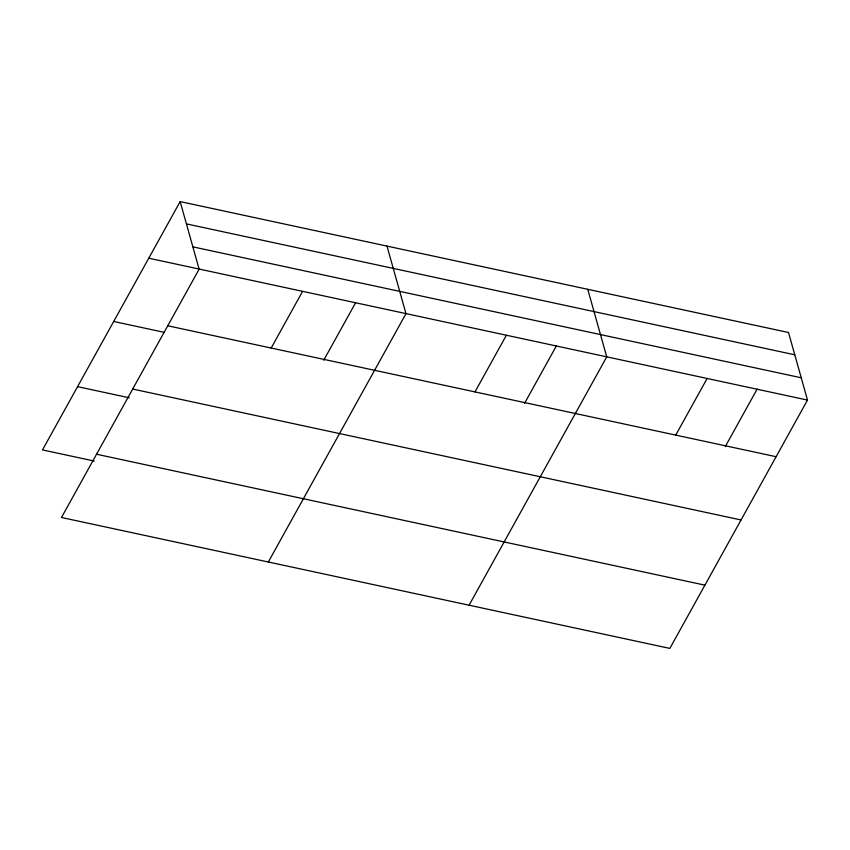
<?xml version="1.0" encoding="UTF-8"?>
<svg xmlns="http://www.w3.org/2000/svg" width="850" height="850" viewBox="0 0 850 850"><rect width="100%" height="100%" fill="white"/><g stroke="black" fill="none" stroke-linecap="round" stroke-linejoin="round"><path stroke-width="1.27" d="M180.157 201.588L199.134 269.163L61.487 517.491L669.843 648.412L807.5 400.084L788.513 332.509L180.157 201.588L42.5 449.916L94.212 461.051M271.171 348.043L302.558 291.422M323.733 360.241L355.608 302.728M268.324 562.009L405.981 313.671L386.994 246.096M474.969 391.903L506.366 335.272M524.492 403.442L556.367 345.929M469.083 605.211L606.741 356.873L587.754 289.297M675.729 435.104L707.126 378.473M725.252 446.643L757.127 389.13M186.416 223.89L794.782 354.801M192.876 246.861L801.231 377.783M148.771 258.209L807.5 400.084M167.748 325.784L776.114 456.705M113.698 321.47L164.114 332.329M132.685 389.045L741.041 519.966M77.573 386.654L129.274 397.789M96.549 454.229L704.916 585.151"/></g></svg>
